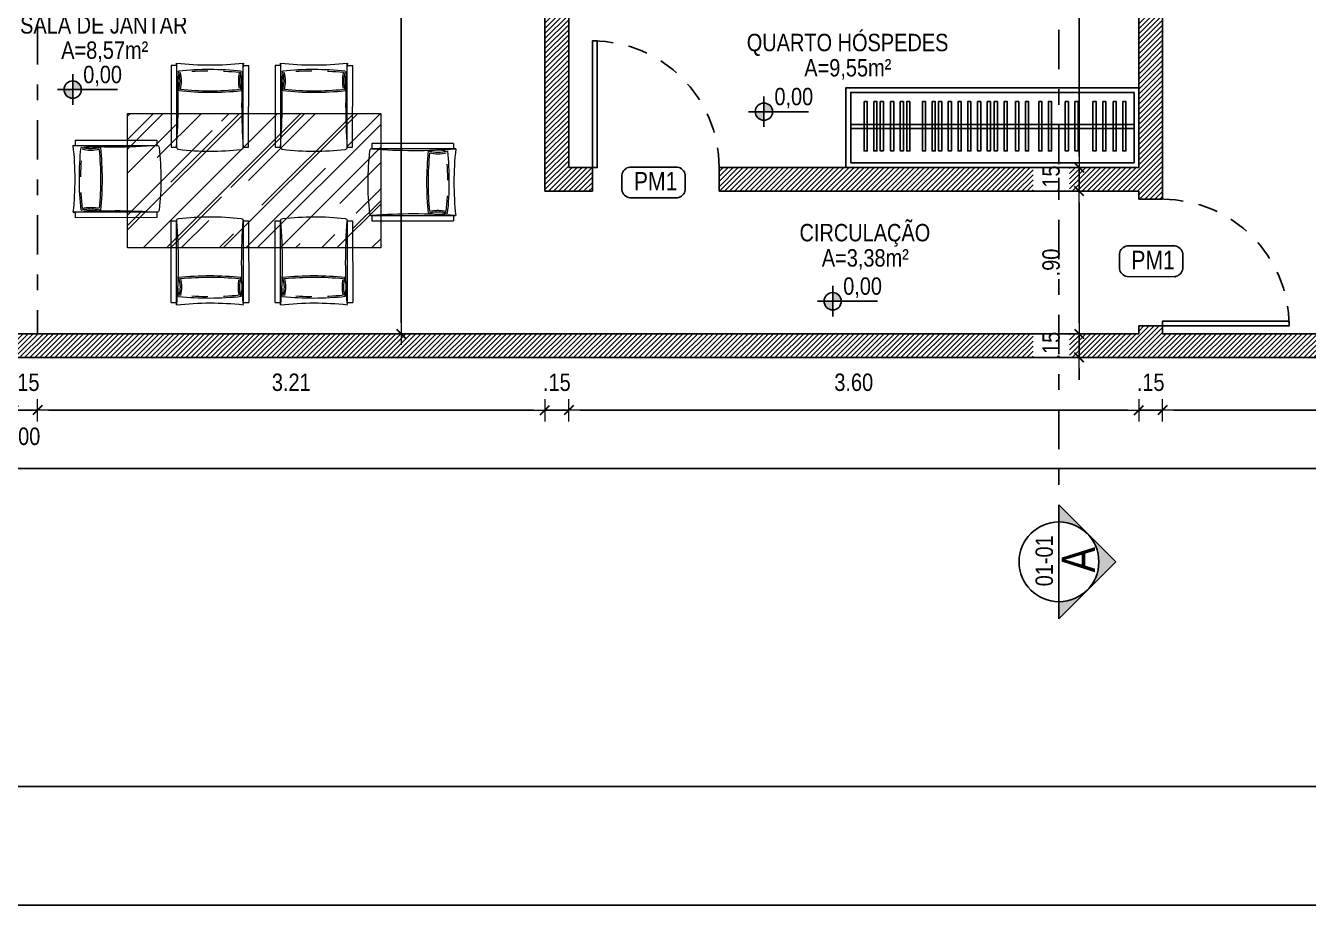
# Model space of a CAD drawing. Extents: x -178 to 151, y -135 to 745.
# Drawn here: x 121.17 to 129.27, y 700.13 to 705.69 of the extents above; entities that cross this region are included whole.
import ezdxf
from ezdxf.enums import TextEntityAlignment as Align

# ---------------------------------------------------------------- set-up
doc = ezdxf.new("R2010")
doc.units = 0
doc.header["$MEASUREMENT"] = 0
doc.header["$PDSIZE"] = -5
for name, pattern in [('AXES', [0.54, 0.3, -0.08, 0.08, -0.08]), ('DASHDOT2', [0.5, 0.25, -0.125, 0, -0.125]), ('HIDDEN2', [0.1875, 0.125, -0.0625])]:
    doc.linetypes.add(name, pattern=pattern)
doc.layers.get('0').update_dxf_attribs({"linetype": 'CONTINUOUS'})
doc.layers.get('Defpoints').update_dxf_attribs({"linetype": 'CONTINUOUS'})
for name, color, linetype in [('003', 3, 'CONTINUOUS'), ('AR-ALV', 5, 'CONTINUOUS'), ('COTA', 7, 'CONTINUOUS'), ('COTAS', 7, 'CONTINUOUS'), ('DIVERSOS', 1, 'CONTINUOUS'), ('E-hatch', 8, 'CONTINUOUS'), ('E-txt-g', 3, 'CONTINUOUS'), ('Layer1', 7, 'CONTINUOUS'), ('LAYER4', 7, 'CONTINUOUS'), ('LAYER5', 8, 'CONTINUOUS'), ('LAYER7', 4, 'CONTINUOUS'), ('MOVEIS', 7, 'CONTINUOUS')]:
    doc.layers.add(name, color=color, linetype=linetype)
for name, color, linetype, lineweight in [('E-Lay-9', 9, 'CONTINUOUS', 9), ('E-Pen-C', 4, 'CONTINUOUS', 15), ('E-Pen-G', 3, 'CONTINUOUS', 30), ('E-Txt-W', 7, 'CONTINUOUS', 20), ('estofado', 7, 'CONTINUOUS', 25)]:
    doc.layers.add(name, color=color, linetype=linetype, lineweight=lineweight)
doc.styles.add('F2', font='swissc.ttf')
doc.styles.add('REG60', font='romans.shx', dxfattribs={"width": 0.8, "height": 0.15})
doc.styles.add('REG80', font='romans.shx', dxfattribs={"width": 0.8, "height": 0.2})
doc.dimstyles.new('DIMENSION-1', dxfattribs={"dimtxt": 0.11, "dimasz": 0.07, "dimexe": 1, "dimexo": 0, "dimgap": 0.12, "dimtad": 1, "dimzin": 7, "dimdsep": 46, "dimtxsty": 'F2', "dimblk1": 'TRACO', "dimblk2": 'TRACO', "dimsah": 1, "dimcen": 1, "dimse1": 1, "dimse2": 1, "dimclrd": 256, "dimclre": 256, "dimclrt": 6, "dimadec": 0, "dimazin": 0, "dimtfac": 1, "dimtix": 1, "dimtmove": 2, "dimatfit": 3, "dimldrblk": 'TRACO', "dimfxl": 1, "dimtolj": 1, "dimtzin": 0, "dimarcsym": 0})

# ---------------------------------------------------------------- blocks, each defined once
blk = doc.blocks.new('TXT-AMB75')
at = {"layer": 'E-txt-g', "style": 'REG80', "width": 0.8, "flags": 8}
blk.add_attdef('TXT', text='', height=0.2, dxfattribs=at).set_placement((0.005, 0.296), align=Align.CENTER)
at = {"layer": 'E-Txt-W', "style": 'REG60', "width": 0.8, "flags": 8}
blk.add_attdef('TXT', text='', height=0.15, dxfattribs=at).set_placement((0.005, 0.027), align=Align.CENTER)
blk = doc.blocks.new('TRACO')
at = {"layer": 'E-Pen-C'}
for p, q in [((-1, 0), (1, 0)), ((0, 1), (0, -1))]:
    blk.add_line(p, q, dxfattribs=at)
at = {"layer": 'E-Pen-G'}
blk.add_line((-0.42, -0.42), (0.42, 0.42), dxfattribs=at)
blk = doc.blocks.new('*D445')
at = {"lineweight": -2}
blk.add_line((131.3806, 703.2568), (128.4206, 703.2568), dxfattribs=at)
at = {"layer": 'Defpoints', "color": 0}
for p in [(128.3506, 703.74), (131.4506, 703.74), (128.3506, 703.2568)]:
    blk.add_point(p, dxfattribs=at)
at = {"lineweight": -2, "xscale": 0.07, "yscale": 0.07, "zscale": 0.07, "rotation": 180}
blk.add_blockref('TRACO', (128.3506, 703.2568), dxfattribs=at)
at = {"lineweight": -2, "xscale": 0.07, "yscale": 0.07, "zscale": 0.07}
blk.add_blockref('TRACO', (131.4506, 703.2568), dxfattribs=at)
at = {"color": 6, "insert": (129.9006, 703.433), "char_height": 0.11, "attachment_point": 5, "style": 'F2'}
blk.add_mtext('\\A1;3.10', dxfattribs=at)
blk = doc.blocks.new('*D446')
at = {"lineweight": -2}
for p, q in [((128.1306, 703.2568), (128.0606, 703.2568)), ((128.3506, 703.2568), (128.2006, 703.2568)), ((128.4206, 703.2568), (128.4906, 703.2568))]:
    blk.add_line(p, q, dxfattribs=at)
at = {"layer": 'Defpoints', "color": 0}
for p in [(128.2006, 703.74), (128.3506, 703.74), (128.2006, 703.2568)]:
    blk.add_point(p, dxfattribs=at)
at = {"lineweight": -2, "xscale": 0.07, "yscale": 0.07, "zscale": 0.07}
blk.add_blockref('TRACO', (128.2006, 703.2568), dxfattribs=at)
at = {"lineweight": -2, "xscale": 0.07, "yscale": 0.07, "zscale": 0.07, "rotation": 180}
blk.add_blockref('TRACO', (128.3506, 703.2568), dxfattribs=at)
at = {"color": 6, "insert": (128.2756, 703.433), "char_height": 0.11, "attachment_point": 5, "style": 'F2'}
blk.add_mtext('\\A1;.15', dxfattribs=at)
blk = doc.blocks.new('*D447')
at = {"linetype": 'Continuous', "lineweight": -2}
blk.add_line((128.1306, 703.2568), (124.6683, 703.2568), dxfattribs=at)
at = {"layer": 'Defpoints', "color": 0, "linetype": 'Continuous'}
for p in [(124.5983, 704.79), (128.2006, 703.74), (124.5983, 703.2568)]:
    blk.add_point(p, dxfattribs=at)
at = {"linetype": 'Continuous', "lineweight": -2, "xscale": 0.07, "yscale": 0.07, "zscale": 0.07, "rotation": 180}
blk.add_blockref('TRACO', (124.5983, 703.2568), dxfattribs=at)
at = {"linetype": 'Continuous', "lineweight": -2, "xscale": 0.07, "yscale": 0.07, "zscale": 0.07}
blk.add_blockref('TRACO', (128.2006, 703.2568), dxfattribs=at)
at = {"color": 6, "linetype": 'Continuous', "insert": (126.3994, 703.433), "char_height": 0.11, "attachment_point": 5, "style": 'F2'}
blk.add_mtext('\\A1;3.60', dxfattribs=at)
blk = doc.blocks.new('*D448')
at = {"linetype": 'Continuous', "lineweight": -2}
for p, q in [((124.3783, 703.2568), (124.3083, 703.2568)), ((124.5983, 703.2568), (124.4483, 703.2568)), ((124.6683, 703.2568), (124.7383, 703.2568))]:
    blk.add_line(p, q, dxfattribs=at)
at = {"layer": 'Defpoints', "color": 0, "linetype": 'Continuous'}
for p in [(124.5983, 704.79), (124.4483, 704.64), (124.4483, 703.2568)]:
    blk.add_point(p, dxfattribs=at)
at = {"linetype": 'Continuous', "lineweight": -2, "xscale": 0.07, "yscale": 0.07, "zscale": 0.07}
blk.add_blockref('TRACO', (124.4483, 703.2568), dxfattribs=at)
at = {"linetype": 'Continuous', "lineweight": -2, "xscale": 0.07, "yscale": 0.07, "zscale": 0.07, "rotation": 180}
blk.add_blockref('TRACO', (124.5983, 703.2568), dxfattribs=at)
at = {"color": 6, "linetype": 'Continuous', "insert": (124.5233, 703.433), "char_height": 0.11, "attachment_point": 5, "style": 'F2'}
blk.add_mtext('\\A1;.15', dxfattribs=at)
blk = doc.blocks.new('*D449')
at = {"linetype": 'Continuous', "lineweight": -2}
blk.add_line((124.3783, 703.2568), (121.3116, 703.2568), dxfattribs=at)
at = {"layer": 'Defpoints', "color": 0, "linetype": 'Continuous'}
for p in [(124.4483, 704.64), (121.2416, 703.74), (121.2416, 703.2568)]:
    blk.add_point(p, dxfattribs=at)
at = {"linetype": 'Continuous', "lineweight": -2, "xscale": 0.07, "yscale": 0.07, "zscale": 0.07, "rotation": 180}
blk.add_blockref('TRACO', (121.2416, 703.2568), dxfattribs=at)
at = {"linetype": 'Continuous', "lineweight": -2, "xscale": 0.07, "yscale": 0.07, "zscale": 0.07}
blk.add_blockref('TRACO', (124.4483, 703.2568), dxfattribs=at)
at = {"color": 6, "linetype": 'Continuous', "insert": (122.845, 703.433), "char_height": 0.11, "attachment_point": 5, "style": 'F2'}
blk.add_mtext('\\A1;3.21', dxfattribs=at)
blk = doc.blocks.new('*D450')
at = {"lineweight": -2}
for p, q in [((121.0216, 703.2568), (120.9516, 703.2568)), ((121.2416, 703.2568), (121.0916, 703.2568)), ((121.3116, 703.2568), (121.3816, 703.2568))]:
    blk.add_line(p, q, dxfattribs=at)
at = {"layer": 'Defpoints', "color": 0}
for p in [(121.0916, 705.09), (121.2416, 703.74), (121.0916, 703.2568)]:
    blk.add_point(p, dxfattribs=at)
at = {"lineweight": -2, "xscale": 0.07, "yscale": 0.07, "zscale": 0.07}
blk.add_blockref('TRACO', (121.0916, 703.2568), dxfattribs=at)
at = {"lineweight": -2, "xscale": 0.07, "yscale": 0.07, "zscale": 0.07, "rotation": 180}
blk.add_blockref('TRACO', (121.2416, 703.2568), dxfattribs=at)
at = {"color": 6, "insert": (121.1666, 703.433), "char_height": 0.11, "attachment_point": 5, "style": 'F2'}
blk.add_mtext('\\A1;.15', dxfattribs=at)
blk = doc.blocks.new('*D456')
at = {"linetype": 'Continuous', "lineweight": -2}
blk.add_line((134.6816, 702.889), (109.8216, 702.889), dxfattribs=at)
at = {"layer": 'Defpoints', "color": 0, "linetype": 'Continuous'}
for p in [(109.7516, 703.527), (134.7516, 703.527), (109.7516, 702.889)]:
    blk.add_point(p, dxfattribs=at)
at = {"linetype": 'Continuous', "lineweight": -2, "xscale": 0.07, "yscale": 0.07, "zscale": 0.07, "rotation": 180}
blk.add_blockref('TRACO', (109.7516, 702.889), dxfattribs=at)
at = {"linetype": 'Continuous', "lineweight": -2, "xscale": 0.07, "yscale": 0.07, "zscale": 0.07}
blk.add_blockref('TRACO', (134.7516, 702.889), dxfattribs=at)
at = {"color": 6, "linetype": 'Continuous', "insert": (121.1016, 703.0917), "char_height": 0.11, "attachment_point": 5, "style": 'F2'}
blk.add_mtext('\\A1;25.00', dxfattribs=at)
blk = doc.blocks.new('*D324')
at = {"linetype": 'Continuous', "lineweight": -2}
for p, q in [((127.823, 703.81), (127.823, 703.88)), ((127.823, 703.59), (127.823, 703.74)), ((127.823, 703.52), (127.823, 703.45))]:
    blk.add_line(p, q, dxfattribs=at)
at = {"layer": 'Defpoints', "color": 0, "linetype": 'Continuous'}
for p in [(127.823, 703.74), (128.1064, 703.74), (128.1064, 703.59)]:
    blk.add_point(p, dxfattribs=at)
at = {"linetype": 'Continuous', "lineweight": -2, "xscale": 0.07, "yscale": 0.07, "zscale": 0.07}
for p, rotation in [((127.823, 703.74), 270), ((127.823, 703.59), 90)]:
    blk.add_blockref('TRACO', p, dxfattribs=dict(at, rotation=rotation))
at = {"color": 6, "linetype": 'Continuous', "insert": (127.6468, 703.665), "char_height": 0.11, "attachment_point": 5, "rotation": 90, "style": 'F2'}
blk.add_mtext('\\A1;.15', dxfattribs=at)
blk = doc.blocks.new('*D325')
at = {"linetype": 'Continuous', "lineweight": -2}
blk.add_line((127.823, 703.81), (127.823, 704.57), dxfattribs=at)
at = {"layer": 'Defpoints', "color": 0, "linetype": 'Continuous'}
for p in [(127.823, 704.64), (128.2006, 704.64), (128.1064, 703.74)]:
    blk.add_point(p, dxfattribs=at)
at = {"linetype": 'Continuous', "lineweight": -2, "xscale": 0.07, "yscale": 0.07, "zscale": 0.07}
for p, rotation in [((127.823, 704.64), 90), ((127.823, 703.74), 270)]:
    blk.add_blockref('TRACO', p, dxfattribs=dict(at, rotation=rotation))
at = {"color": 6, "linetype": 'Continuous', "insert": (127.6468, 704.19), "char_height": 0.11, "attachment_point": 5, "rotation": 90, "style": 'F2'}
blk.add_mtext('\\A1;.90', dxfattribs=at)
blk = doc.blocks.new('*D326')
at = {"linetype": 'Continuous', "lineweight": -2}
for p, q in [((127.823, 704.86), (127.823, 704.93)), ((127.823, 704.64), (127.823, 704.79)), ((127.823, 704.57), (127.823, 704.5))]:
    blk.add_line(p, q, dxfattribs=at)
at = {"layer": 'Defpoints', "color": 0, "linetype": 'Continuous'}
for p in [(127.823, 704.79), (128.2006, 704.79), (128.2006, 704.64)]:
    blk.add_point(p, dxfattribs=at)
at = {"linetype": 'Continuous', "lineweight": -2, "xscale": 0.07, "yscale": 0.07, "zscale": 0.07}
for p, rotation in [((127.823, 704.79), 270), ((127.823, 704.64), 90)]:
    blk.add_blockref('TRACO', p, dxfattribs=dict(at, rotation=rotation))
at = {"color": 6, "linetype": 'Continuous', "insert": (127.6468, 704.715), "char_height": 0.11, "attachment_point": 5, "rotation": 90, "style": 'F2'}
blk.add_mtext('\\A1;.15', dxfattribs=at)
blk = doc.blocks.new('*D327')
at = {"linetype": 'Continuous', "lineweight": -2}
blk.add_line((127.823, 704.86), (127.823, 707.37), dxfattribs=at)
at = {"layer": 'Defpoints', "color": 0, "linetype": 'Continuous'}
for p in [(127.823, 707.44), (128.2006, 707.44), (128.2006, 704.79)]:
    blk.add_point(p, dxfattribs=at)
at = {"linetype": 'Continuous', "lineweight": -2, "xscale": 0.07, "yscale": 0.07, "zscale": 0.07}
for p, rotation in [((127.823, 707.44), 90), ((127.823, 704.79), 270)]:
    blk.add_blockref('TRACO', p, dxfattribs=dict(at, rotation=rotation))
at = {"color": 6, "linetype": 'Continuous', "insert": (127.6468, 706.115), "char_height": 0.11, "attachment_point": 5, "rotation": 90, "style": 'F2'}
blk.add_mtext('\\A1;2.65', dxfattribs=at)
blk = doc.blocks.new('*D360')
at = {"linetype": 'Continuous', "lineweight": -2}
blk.add_line((123.5393, 703.81), (123.5393, 708.72), dxfattribs=at)
at = {"layer": 'Defpoints', "color": 0, "linetype": 'Continuous'}
for p in [(123.5393, 708.79), (124.1019, 708.79), (124.1019, 703.74)]:
    blk.add_point(p, dxfattribs=at)
at = {"linetype": 'Continuous', "lineweight": -2, "xscale": 0.07, "yscale": 0.07, "zscale": 0.07}
for p, rotation in [((123.5393, 708.79), 90), ((123.5393, 703.74), 270)]:
    blk.add_blockref('TRACO', p, dxfattribs=dict(at, rotation=rotation))
at = {"color": 6, "linetype": 'Continuous', "insert": (123.35, 706.0648), "char_height": 0.11, "attachment_point": 5, "rotation": 90, "style": 'F2'}
blk.add_mtext('\\A1;5.05', dxfattribs=at)
blk = doc.blocks.new('Poltrona Star marrom')
at = {"layer": 'estofado', "color": 8, "lineweight": 20, "ltscale": 0.1}
for p, q in [((0, 0), (0, -0.78)), ((-0.05, -0.02), (-0.05, -0.78)), ((-0.05, -0.02), (0, -0.02)), ((0.62, -0.78), (0.62, -0.02)), ((0.62, -0.02), (0.67, -0.02)), ((0.67, -0.78), (0.67, -0.02)), ((-0.05, -0.78), (0, -0.78)), ((0.62, -0.78), (0.67, -0.78))]:
    blk.add_line(p, q, dxfattribs=at)
at = {"layer": 'estofado', "color": 8, "lineweight": 5, "ltscale": 0.1}
blk.add_line((0.62, -0.02), (0.62, 0), dxfattribs=at)
for centre, radius, start, end in [((0.31, 2.832), 2.848, 263.7521, 276.2479), ((0.309, -0.165), 0.296, 165.0121, 194.9879), ((0.31, -2.807), 2.748, 83.9224, 96.0776), ((-0.276, -0.165), 0.308, 343.0375, 16.9625), ((0.896, -0.165), 0.308, 163.0375, 196.9625), ((0.311, -0.165), 0.296, 345.0121, 14.9879), ((0.31, 2.478), 2.748, 263.9224, 276.0776), ((0.02, -0.78), 0.02, 180, 270), ((0.31, 1.687), 2.504, 263.3498, 276.6502), ((0.6, -0.78), 0.02, 270, 0)]:
    blk.add_arc(centre, radius, start, end, dxfattribs=at)
at = {"layer": 'MOVEIS', "color": 8, "lineweight": 5, "ltscale": 0.1}
for points in [[(0.019, -0.075), (0.019, -0.075), (0.019, -0.075)], [(0.601, -0.075), (0.601, -0.075)], [(0.019, -0.255), (0.019, -0.255)], [(0.601, -0.255), (0.601, -0.255)]]:
    blk.add_lwpolyline(points, close=True, dxfattribs=at)
for centre, radius, start, end in [((-4.905, -0.39), 4.92, 355.4539, 4.5461), ((-0.276, -0.165), 0.322, 345.9941, 14.0059), ((5.525, -0.39), 4.92, 175.4539, 184.5461), ((0.31, 2.478), 2.734, 264.2624, 275.7376)]:
    blk.add_arc(centre, radius, start, end, dxfattribs=at)
at = {"layer": 'MOVEIS', "color": 8, "linetype": 'AXES', "lineweight": 5, "ltscale": 0.1}
for centre, radius, start, end in [((0.31, -2.807), 2.734, 84.2624, 95.7376), ((0.896, -0.165), 0.322, 165.9941, 194.0059)]:
    blk.add_arc(centre, radius, start, end, dxfattribs=at)
blk = doc.blocks.new('A$C52F82244')
at = {"layer": 'LAYER5'}
blk.add_hatch(color=2, dxfattribs=at).paths.add_polyline_path([(0.5, 0.85), (0, 0.35), (0.15, 0.35, -1), (0.85, 0.35), (1, 0.35)])
at = {"layer": 'LAYER4', "color": 2}
blk.add_line((0.15, 0.35), (0.85, 0.35), dxfattribs=at)
at = {"layer": 'LAYER7', "color": 2}
for p, q in [((0.5, 0.85), (0, 0.35)), ((0.5, 0.85), (1, 0.35)), ((0.15, 0.35), (0, 0.35)), ((0.85, 0.35), (1, 0.35))]:
    blk.add_line(p, q, dxfattribs=at)
blk.add_circle((0.5, 0.35), 0.35, dxfattribs=at)
blk = doc.blocks.new('NIVEL')
at = {"layer": 'DIVERSOS'}
h = blk.add_hatch(color=7, dxfattribs=at)
h.paths.add_polyline_path([(0, 0.137, 0.414214), (-0.137, 0), (0, 0)])
h.paths.add_polyline_path([(0, 0), (0, -0.137, 0.414214), (0.137, 0)])
at = {"layer": 'DIVERSOS', "color": 7}
for p, q in [((0, 0.242), (0, -0.242)), ((0.709, 0), (-0.242, 0))]:
    blk.add_line(p, q, dxfattribs=at)
blk.add_circle((0, 0), 0.137, dxfattribs=at)

msp = doc.modelspace()

# ---------------------------------------------------------------- hatches: boundary and pattern name
at = {"layer": 'COTA', "linetype": 'Continuous'}
h = msp.add_hatch(dxfattribs=at)
h.set_pattern_fill('AR-RROOF', color=8, scale=0.01, angle=315, style=0)
h.set_pattern_definition([(225, (1008.71748, 5617.69036), (-0.574736392, -0.215526147), [3.81, -0.508, 1.27, -0.254]), (225, (1008.3888, 5617.5413), (-0.05926969, 0.418479935), [0.762, -0.08382, 1.524, -0.1905]), (225, (1008.47501, 5617.75323), (-1.0542820686, -0.8136112046), [2.032, -0.3556, 1.016, -0.254])])
h.paths.add_polyline_path([(121.8104, 704.2819), (121.8104, 705.1319), (123.4104, 705.1319), (123.4104, 704.2819)])
at = {"layer": 'E-hatch'}
h = msp.add_hatch(dxfattribs=at)
h.set_pattern_fill('ANSI31', color=256, scale=0.18, style=0)
h.paths.add_polyline_path([(110.2516, 707.09), (110.1016, 707.09), (110.1016, 706.1104), (110.2516, 706.1104)])
h.paths.add_polyline_path([(110.2516, 706.1104), (110.1016, 706.1104), (110.1016, 706.09), (110.2516, 706.09)])
h.paths.add_polyline_path([(127.6962, 710.59), (109.7516, 710.59), (109.7516, 710.44), (109.7516, 710.09), (110.2516, 710.09), (110.2516, 710.24), (109.9016, 710.24), (109.9016, 710.44), (110.2516, 710.44), (127.6962, 710.44)])
h.paths.add_polyline_path([(134.7516, 710.59), (127.6962, 710.59), (127.6962, 710.44), (134.6016, 710.44), (134.6016, 706.1104), (134.7516, 706.1104)])
h.paths.add_polyline_path([(134.7516, 706.1104), (134.6016, 706.1104), (134.6016, 703.74), (131.6006, 703.74), (131.6006, 704.84), (131.4506, 704.84), (131.4506, 703.74), (131.0058, 703.74), (128.3506, 703.74), (128.3506, 703.79), (128.2006, 703.79), (128.2006, 703.74), (127.6962, 703.74), (127.6962, 703.59), (134.7516, 703.59)])
h.paths.add_polyline_path([(131.6006, 707.59), (129.347, 707.59), (129.347, 708.94), (128.2963, 708.94), (128.2963, 708.79), (129.197, 708.79), (129.197, 708.39), (129.197, 707.59), (129.147, 707.59), (129.147, 707.44), (131.4506, 707.44), (131.4506, 706.9361), (131.4506, 706.64), (131.6006, 706.64)], flags=17)
h.paths.add_polyline_path([(128.3506, 707.44), (128.447, 707.44), (128.447, 707.59), (127.6962, 707.59), (127.6962, 707.44), (128.2006, 707.44), (128.2006, 706.9953), (128.2006, 706.1104), (128.3506, 706.1104)], flags=17)
h.paths.add_polyline_path([(127.6962, 707.59), (126.697, 707.59), (126.697, 708.79), (127.4963, 708.79), (127.4963, 708.94), (126.547, 708.94), (126.547, 707.59), (126.1983, 707.59), (126.1983, 707.44), (126.7925, 707.44), (127.6962, 707.44)])
h.paths.add_polyline_path([(128.3506, 706.1104), (128.2006, 706.1104), (128.2006, 704.79), (127.6962, 704.79), (127.6962, 704.64), (128.2006, 704.64), (128.2006, 704.59), (128.3506, 704.59)], flags=17)
h.paths.add_polyline_path([(127.6962, 704.79), (126.3504, 704.79), (125.5484, 704.79), (125.5484, 704.64), (127.6962, 704.64)], flags=16)
h.paths.add_polyline_path([(124.7484, 704.79), (124.5983, 704.79), (124.5983, 706.1104), (124.4483, 706.1104), (124.4483, 704.64), (124.7484, 704.64)])
h.paths.add_polyline_path([(124.5983, 707.44), (124.5983, 707.59), (124.5983, 707.9471), (124.4483, 707.9471), (124.4483, 706.1104), (124.5983, 706.1104)])
h.paths.add_polyline_path([(127.6962, 703.74), (120.2416, 703.74), (120.2416, 703.94), (120.0916, 703.94), (120.0916, 703.74), (117.5916, 703.74), (117.5916, 704.14), (117.5916, 704.19), (117.4416, 704.19), (117.4416, 703.74), (114.2416, 703.74), (114.2416, 704.1848), (114.2416, 704.49), (114.0916, 704.49), (114.0916, 703.74), (110.2516, 703.74), (110.2516, 704.74), (110.2516, 704.94), (110.2516, 705.29), (110.1016, 705.29), (109.7516, 705.29), (109.7516, 704.79), (110.1016, 704.79), (110.1016, 703.74), (109.7516, 703.74), (109.7516, 703.59), (127.6962, 703.59)])
h.paths.add_polyline_path([(110.1016, 704.94), (109.9016, 704.94), (109.9016, 705.14), (110.1016, 705.14)], flags=16)
h.paths.add_polyline_path([(120.2416, 705.09), (118.3416, 705.09), (118.3416, 704.94), (120.0916, 704.94), (120.0916, 704.74), (120.2416, 704.74)], flags=17)
h.paths.add_polyline_path([(117.5916, 705.8363), (117.4416, 705.8363), (117.4416, 704.89), (117.5916, 704.89), (117.5916, 704.94), (117.6416, 704.94), (117.6416, 705.09), (117.5916, 705.09)])
h.paths.add_polyline_path([(117.5916, 706.89), (117.5916, 707.3826), (117.5616, 707.3826), (117.4416, 707.3826), (117.4416, 706.89), (114.0916, 706.89), (114.0916, 705.99), (114.2416, 705.99), (114.2416, 706.74), (116.0919, 706.74), (117.4416, 706.74), (117.4416, 706.6363), (117.5916, 706.6363)])
h.paths.add_polyline_path([(118.34, 708.94), (117.4416, 708.94), (117.4416, 708.5822), (117.5916, 708.5822), (117.5916, 708.79), (118.34, 708.79)])
h.paths.add_polyline_path([(121.7668, 708.94), (120.34, 708.94), (120.34, 708.79), (121.0883, 708.79), (121.0883, 706.29), (121.0916, 706.29), (121.2483, 706.29), (121.2483, 708.79), (121.7668, 708.79)])
h.paths.add_polyline_path([(124.5983, 708.94), (123.7668, 708.94), (123.7668, 708.79), (124.4483, 708.79), (124.4483, 708.7471), (124.5983, 708.7471)])
h.paths.add_polyline_path([(127.7627, 703.59), (127.7627, 703.74), (127.5324, 703.74), (127.5324, 703.59)])
h.paths.add_polyline_path([(134.556, 704.0317), (134.7933, 704.0317), (134.7933, 704.2621), (134.556, 704.2621)])
h.paths.add_polyline_path([(127.7627, 707.3944), (127.7627, 707.6317), (127.5324, 707.6317), (127.5324, 707.3944)])
h.paths.add_polyline_path([(127.7627, 704.64), (127.7627, 704.79), (127.5324, 704.79), (127.5324, 704.64)])
h.paths.add_polyline_path([(113.1083, 703.5444), (113.1083, 703.7817), (112.8779, 703.7817), (112.8779, 703.5444)])
h.paths.add_polyline_path([(116.3506, 706.6944), (116.3506, 706.9317), (116.1203, 706.9317), (116.1203, 706.6944)], flags=17)

# ---------------------------------------------------------------- linework, layer by layer
at = {"color": 5, "linetype": 'Continuous'}
for p, q in [((124.4483, 704.64), (124.4483, 707.9471)), ((124.5983, 704.79), (124.5983, 707.44)), ((128.2006, 707.44), (128.2006, 704.79)), ((128.3506, 704.59), (128.3506, 707.44)), ((128.3506, 707.44), (128.3506, 704.64)), ((124.7484, 704.79), (124.5983, 704.79)), ((124.7484, 704.79), (124.6484, 704.79)), ((124.7484, 704.64), (124.7484, 704.79)), ((125.5484, 704.64), (125.5484, 704.79)), ((128.2006, 704.79), (125.5484, 704.79)), ((124.7484, 704.64), (124.4483, 704.64)), ((128.2006, 704.64), (125.5484, 704.64)), ((128.2006, 704.59), (128.2006, 704.64)), ((128.3506, 704.59), (128.2006, 704.59)), ((128.2006, 703.74), (128.2006, 703.79)), ((128.3506, 703.79), (128.2006, 703.79)), ((128.3506, 703.74), (128.3506, 703.79)), ((128.2006, 703.74), (120.2416, 703.74)), ((131.4506, 703.74), (128.3506, 703.74)), ((131.4506, 703.74), (128.3506, 703.74)), ((134.7516, 703.59), (109.7516, 703.59))]:
    msp.add_line(p, q, dxfattribs=at)
at = {"color": 2, "linetype": 'Continuous'}
msp.add_line((125.9961, 704.64), (125.7461, 704.64), dxfattribs=at)
at = {"color": 2}
msp.add_lwpolyline([(84.6854, 700.1302), (150.6888, 700.1302), (150.6888, 744.6802), (84.6854, 744.6802)], close=True, dxfattribs=at)
at = {"color": 5, "linetype": 'Continuous'}
msp.add_lwpolyline([(86.5604, 743.9302), (149.9388, 743.9302), (149.9388, 700.8802), (86.5604, 700.8802)], close=True, dxfattribs=at)
at = {"color": 8, "linetype": 'Continuous', "flags": 128}
msp.add_lwpolyline([(114.0916, 703.74), (114.0916, 703.59), (120.2416, 703.59), (120.2416, 704.94), (121.0916, 704.94), (121.0916, 703.59), (131.6006, 703.59), (131.6006, 707.59), (129.347, 707.59), (129.347, 708.94), (117.4416, 708.94), (117.4416, 706.89), (114.0916, 706.89), (114.0916, 703.74)], dxfattribs=at)
at = {"color": 8}
for points in [[(128.2006, 705.294), (126.3504, 705.294), (126.3504, 704.79), (128.2006, 704.79)], [(128.1706, 705.264), (126.3804, 705.264), (126.3804, 704.82), (128.1706, 704.82)]]:
    msp.add_lwpolyline(points, close=True, dxfattribs=at)
at = {"layer": '003', "color": 8, "ltscale": 0.5}
for p, q in [((128.1706, 705.0624), (126.3804, 705.0624)), ((128.1706, 705.0374), (126.3804, 705.0374))]:
    msp.add_line(p, q, dxfattribs=at)
for points in [[(126.4645, 705.2065), (126.4845, 705.2065), (126.4845, 704.8946), (126.4645, 704.8946)], [(126.526, 705.2065), (126.546, 705.2065), (126.546, 704.8946), (126.526, 704.8946)], [(126.587, 705.2065), (126.567, 705.2065), (126.567, 704.8946), (126.587, 704.8946)], [(126.6319, 705.2065), (126.6519, 705.2065), (126.6519, 704.8946), (126.6319, 704.8946)], [(126.6934, 705.2065), (126.7134, 705.2065), (126.7134, 704.8946), (126.6934, 704.8946)], [(126.7544, 705.2065), (126.7344, 705.2065), (126.7344, 704.8946), (126.7544, 704.8946)], [(126.8328, 705.2065), (126.8528, 705.2065), (126.8528, 704.8946), (126.8328, 704.8946)], [(126.8943, 705.2065), (126.9143, 705.2065), (126.9143, 704.8946), (126.8943, 704.8946)], [(126.9553, 705.2065), (126.9353, 705.2065), (126.9353, 704.8946), (126.9553, 704.8946)], [(127.0169, 705.2065), (126.9969, 705.2065), (126.9969, 704.8946), (127.0169, 704.8946)], [(127.0785, 705.2065), (127.0585, 705.2065), (127.0585, 704.8946), (127.0785, 704.8946)], [(127.14, 705.2065), (127.12, 705.2065), (127.12, 704.8946), (127.14, 704.8946)], [(127.2016, 705.2065), (127.1816, 705.2065), (127.1816, 704.8946), (127.2016, 704.8946)], [(127.2632, 705.2065), (127.2432, 705.2065), (127.2432, 704.8946), (127.2632, 704.8946)], [(127.2875, 705.2065), (127.3075, 705.2065), (127.3075, 704.8946), (127.2875, 704.8946)], [(127.3491, 705.2065), (127.3691, 705.2065), (127.3691, 704.8946), (127.3491, 704.8946)], [(127.4222, 705.2065), (127.4422, 705.2065), (127.4422, 704.8946), (127.4222, 704.8946)], [(127.4837, 705.2065), (127.5037, 705.2065), (127.5037, 704.8946), (127.4837, 704.8946)], [(127.5679, 705.2065), (127.5879, 705.2065), (127.5879, 704.8946), (127.5679, 704.8946)], [(127.6295, 705.2065), (127.6495, 705.2065), (127.6495, 704.8946), (127.6295, 704.8946)], [(127.7359, 705.2065), (127.7559, 705.2065), (127.7559, 704.8946), (127.7359, 704.8946)], [(127.7974, 705.2065), (127.8174, 705.2065), (127.8174, 704.8946), (127.7974, 704.8946)], [(127.9112, 705.2065), (127.9312, 705.2065), (127.9312, 704.8946), (127.9112, 704.8946)], [(127.9728, 705.2065), (127.9928, 705.2065), (127.9928, 704.8946), (127.9728, 704.8946)], [(128.0378, 705.2065), (128.0578, 705.2065), (128.0578, 704.8946), (128.0378, 704.8946)], [(128.0994, 705.2065), (128.1194, 705.2065), (128.1194, 704.8946), (128.0994, 704.8946)]]:
    msp.add_lwpolyline(points, close=True, dxfattribs=at)
at = {"layer": 'AR-ALV', "color": 2, "linetype": 'DASHDOT2'}
msp.add_line((127.6962, 711.6601), (127.6962, 702.0365), dxfattribs=at)
at = {"layer": 'COTA', "color": 8, "linetype": 'DASHDOT2'}
msp.add_line((121.2416, 706.29), (121.2416, 703.74), dxfattribs=at)
at = {"layer": 'COTA', "color": 5, "linetype": 'Continuous'}
for p, q in [((128.2006, 704.79), (126.5961, 704.79)), ((128.2006, 704.64), (126.5961, 704.64))]:
    msp.add_line(p, q, dxfattribs=at)
at = {"layer": 'COTA', "color": 7, "linetype": 'Continuous'}
for points in [[(124.7784, 704.79), (124.7784, 705.59), (124.7484, 705.59), (124.7484, 704.79)], [(124.7484, 704.79), (124.7484, 705.59), (124.7784, 705.59), (124.7784, 704.79)], [(128.3506, 703.82), (129.1506, 703.82), (129.1506, 703.79), (128.3506, 703.79)], [(128.3506, 703.79), (129.1506, 703.79), (129.1506, 703.82), (128.3506, 703.82)]]:
    msp.add_lwpolyline(points, close=True, dxfattribs=at)
at = {"layer": 'COTA', "color": 4, "linetype": 'Continuous'}
for points in [[(124.9345, 704.743, -0.331371), (124.9845, 704.793), (125.2847, 704.7927, -0.332506), (125.3348, 704.743), (125.3348, 704.6483, -0.330378), (125.2848, 704.598), (124.9845, 704.5983, -0.331371), (124.9345, 704.6483)], [(128.0779, 704.2454, -0.331371), (128.1279, 704.2954), (128.4281, 704.2951, -0.332506), (128.4781, 704.2454), (128.4781, 704.1508, -0.330378), (128.4281, 704.1005), (128.1279, 704.1008, -0.331371), (128.0779, 704.1508)]]:
    msp.add_lwpolyline(points, format="xyb", close=True, dxfattribs=at)
at = {"layer": 'COTA', "color": 8, "linetype": 'HIDDEN2'}
for centre in [(124.7484, 704.79), (128.3506, 703.79)]:
    msp.add_arc(centre, 0.8, 0, 90, dxfattribs=at)
at = {"layer": 'E-Lay-9', "color": 8}
msp.add_lwpolyline([(121.8104, 704.2819), (121.8104, 705.1319), (123.4104, 705.1319), (123.4104, 704.2819)], close=True, dxfattribs=at)

# ---------------------------------------------------------------- block references
ref = msp.add_blockref('TXT-AMB75', (121.6682, 705.4197), dxfattribs=dict(xscale=-0.7290000000000001, yscale=0.7290000000000001, zscale=0.7290000000000001))
ref.add_attrib('TXT', 'SALA DE JANTAR', dxfattribs={"layer": 'E-txt-g', "color": 2, "height": 0.11, "style": 'F2'}).set_placement((121.6603, 705.6358), align=Align.CENTER)
ref.add_attrib('TXT', 'A=8,57m²', dxfattribs={"layer": 'E-Txt-W', "height": 0.11, "style": 'F2'}).set_placement((121.6663, 705.4763), align=Align.CENTER)
ref = msp.add_blockref('TXT-AMB75', (126.3637, 705.3084), dxfattribs=dict(xscale=-0.7290000000000001, yscale=0.7290000000000001, zscale=0.7290000000000001))
ref.add_attrib('TXT', 'QUARTO HÓSPEDES', dxfattribs={"layer": 'E-txt-g', "color": 2, "height": 0.11, "style": 'F2'}).set_placement((126.3605, 705.5245), align=Align.CENTER)
ref.add_attrib('TXT', 'A=9,55m²', dxfattribs={"layer": 'E-Txt-W', "height": 0.11, "style": 'F2'}).set_placement((126.3618, 705.365), align=Align.CENTER)
ref = msp.add_blockref('TXT-AMB75', (126.4744, 704.1076), dxfattribs=dict(xscale=-0.7290000000000001, yscale=0.7290000000000001, zscale=0.7290000000000001))
ref.add_attrib('TXT', 'CIRCULAÇÃO', dxfattribs={"layer": 'E-txt-g', "color": 2, "height": 0.11, "style": 'F2'}).set_placement((126.4698, 704.3237), align=Align.CENTER)
ref.add_attrib('TXT', 'A=3,38m²', dxfattribs={"layer": 'E-Txt-W', "height": 0.11, "style": 'F2'}).set_placement((126.4725, 704.1643), align=Align.CENTER)
at = {"layer": 'COTAS', "lineweight": 5, "yscale": 0.679845924720092, "zscale": 0.679845924720092}
for p, xscale, rotation in [((122.1205, 705.4489), 0.6798459247200919, 359.9371737816308), ((122.7777, 705.4489), 0.6798459247200919, 359.9371737816308), ((121.4658, 704.9286), -0.6798459247200919, 90.06282621836925), ((123.884, 704.9077), 0.6798459247200919, 269.9371737816307), ((122.1205, 703.9234), -0.6798459247200919, 180.0628262183692), ((122.7777, 703.9234), -0.6798459247200919, 180.0628262183692)]:
    msp.add_blockref('Poltrona Star marrom', p, dxfattribs=dict(at, xscale=xscale, rotation=rotation))
at = {"layer": 'LAYER4', "color": 2, "xscale": -0.7200000000000001, "yscale": 0.7200000000000001, "zscale": 0.7200000000000001, "rotation": 270}
msp.add_blockref('A$C52F82244', (127.4442, 701.9394), dxfattribs=at)
at = {"layer": 'LAYER7', "color": 7, "linetype": 'Continuous', "xscale": -0.3985866620477118, "yscale": 0.3985866620477118, "zscale": 0.3985866620477118, "rotation": 180}
for p in [(121.464, 705.2821), (125.8316, 705.1426), (126.2664, 703.9455)]:
    msp.add_blockref('NIVEL', p, dxfattribs=at)

# ---------------------------------------------------------------- texts
at = {"color": 7, "style": 'F2'}
for s, height, p in [('01-01', 0.11, (127.658, 702.1449)), ('A', 0.2101, (127.9239, 702.2328))]:
    msp.add_text(s, height=height, rotation=90, dxfattribs=at).set_placement(p)
at = {"layer": 'Layer1', "color": 7, "linetype": 'Continuous', "style": 'F2'}
for p in [(121.5306, 705.4325), (125.8982, 705.293), (126.333, 704.0959)]:
    msp.add_text('0,00', height=0.10972, dxfattribs=at).set_placement(p, align=Align.TOP_LEFT)
at = {"layer": 'Layer1', "color": 4, "linetype": 'Continuous', "style": 'F2'}
for p in [(125.0101, 704.7617, 1.712), (128.1535, 704.2641, 1.712)]:
    msp.add_text('PM1', height=0.11659, dxfattribs=at).set_placement(p, align=Align.TOP_LEFT)

# ---------------------------------------------------------------- dimensions: what is measured, and where the dimension line sits
at = {"color": 8, "linetype": 'Continuous'}
dim = msp.add_linear_dim(base=(123.5393, 708.79), p1=(124.1019, 703.74), p2=(124.1019, 708.79), angle=90, dimstyle='DIMENSION-1', dxfattribs=at)
dim.commit()
dim.dimension.update_dxf_attribs({"geometry": '*D360', "text_midpoint": (123.35, 706.0648), "dimtype": 160})
at = {"color": 1, "linetype": 'Continuous'}
for base, p1, p2, picture, middle in [((127.823, 707.44), (128.2006, 704.79), (128.2006, 707.44), '*D327', (127.6468, 706.115)), ((127.823, 704.79), (128.2006, 704.64), (128.2006, 704.79), '*D326', (127.6468, 704.715)), ((127.823, 704.64), (128.1064, 703.74), (128.2006, 704.64), '*D325', (127.6468, 704.19)), ((127.823, 703.74), (128.1064, 703.59), (128.1064, 703.74), '*D324', (127.6468, 703.665))]:
    dim = msp.add_linear_dim(base=base, p1=p1, p2=p2, angle=90, dimstyle='DIMENSION-1', dxfattribs=at)
    dim.commit()
    dim.dimension.update_dxf_attribs({"geometry": picture, "text_midpoint": middle})
at = {"color": 4}
for base, p1, p2, picture, middle in [((121.0916, 703.2568), (121.2416, 703.74), (121.0916, 705.09), '*D450', (121.1666, 703.433)), ((128.2006, 703.2568), (128.3506, 703.74), (128.2006, 703.74), '*D446', (128.2756, 703.433)), ((128.3506, 703.2568), (131.4506, 703.74), (128.3506, 703.74), '*D445', (129.9006, 703.433))]:
    dim = msp.add_linear_dim(base=base, p1=p1, p2=p2, angle=180, dimstyle='DIMENSION-1', dxfattribs=at)
    dim.commit()
    dim.dimension.update_dxf_attribs({"geometry": picture, "text_midpoint": middle})
at = {"color": 5, "linetype": 'Continuous'}
for base, p1, p2, picture, middle in [((124.4483, 703.2568), (124.5983, 704.79), (124.4483, 704.64), '*D448', (124.5233, 703.433)), ((124.5983, 703.2568), (128.2006, 703.74), (124.5983, 704.79), '*D447', (126.3994, 703.433)), ((121.2416, 703.2568), (124.4483, 704.64), (121.2416, 703.74), '*D449', (122.845, 703.433))]:
    dim = msp.add_linear_dim(base=base, p1=p1, p2=p2, angle=180, dimstyle='DIMENSION-1', dxfattribs=at)
    dim.commit()
    dim.dimension.update_dxf_attribs({"geometry": picture, "text_midpoint": middle})
dim = msp.add_linear_dim(base=(109.7516, 702.889), p1=(134.7516, 703.527), p2=(109.7516, 703.527), angle=180, dimstyle='DIMENSION-1', dxfattribs=at)
dim.commit()
dim.dimension.update_dxf_attribs({"geometry": '*D456', "text_midpoint": (121.1016, 703.0917), "dimtype": 160})

doc.saveas('drawing.dxf')
